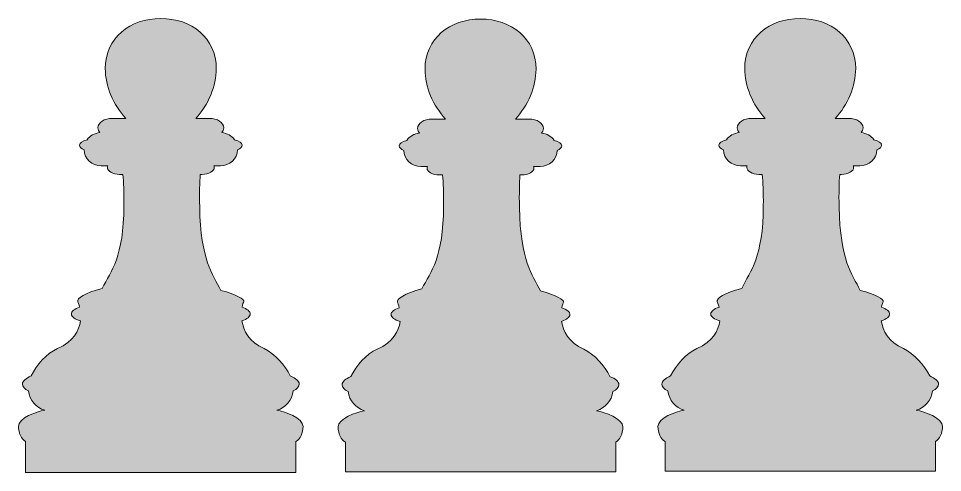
# Model space of a CAD drawing. Header units: inches. Extents: x 492 to 1331, y -1203 to -612.
# Drawn here: x 1172 to 1289.8, y -1054.1 to -996.3 of the extents above; entities that cross this region are included whole.
import ezdxf

# ---------------------------------------------------------------- set-up
doc = ezdxf.new("R2010")
doc.units = ezdxf.units.IN
doc.header["$MEASUREMENT"] = 0
doc.layers.add('Layer 1', color=7, linetype='Continuous')

msp = doc.modelspace()

# ---------------------------------------------------------------- hatches: boundary and pattern name
at = {"layer": 'Layer 1'}
h = msp.add_hatch(color=7, dxfattribs=at)
h.dxf.hatch_style = 2
edge = h.paths.add_edge_path()
edge.add_spline(control_points=[(1208.25, -1048.26), (1208.25, -1047.22), (1205.93, -1046.35), (1204.91, -1046.21), (1206, -1045.87), (1206.83, -1044.91), (1206.99, -1043.75), (1207.46, -1043.5), (1207.75, -1043.2), (1207.75, -1042.88), (1207.75, -1042.48), (1207.32, -1042.12), (1206.62, -1041.84), (1205.97, -1040.46), (1204.62, -1039.02), (1203.28, -1038.36), (1201.33, -1037.48), (1200.63, -1036.05), (1200.45, -1034.8), (1201.1, -1034.59), (1201.51, -1034.28), (1201.51, -1033.94), (1201.51, -1033.61), (1201.11, -1033.3), (1200.47, -1033.09), (1200.54, -1032.71), (1200.63, -1032.45), (1200.68, -1032.38), (1200.84, -1032.1), (1199.77, -1031.47), (1197.75, -1030.93), (1196.73, -1028.8), (1195.19, -1027.21), (1195.06, -1020.28), (1195.03, -1018.53), (1195.06, -1017.18), (1195.14, -1016.15), (1195.14, -1016.15), (1195.36, -1016.15), (1195.36, -1016.15), (1196.22, -1016.15), (1196.92, -1015.76), (1196.92, -1015.27), (1196.92, -1015.2), (1196.9, -1015.13), (1196.87, -1015.06), (1196.87, -1015.06), (1197.7, -1015.06), (1197.7, -1015.06), (1198.89, -1015.06), (1199.85, -1014.15), (1199.89, -1013.02), (1200.26, -1012.87), (1200.48, -1012.67), (1200.48, -1012.45), (1200.48, -1012.16), (1200.09, -1011.9), (1199.51, -1011.74), (1199.14, -1011.24), (1198.55, -1010.89), (1197.87, -1010.84), (1198.03, -1010.66), (1198.12, -1010.46), (1198.12, -1010.23), (1198.12, -1009.56), (1197.3, -1009.02), (1196.29, -1009.02), (1196.29, -1009.02), (1194.56, -1009.02), (1194.56, -1009.02), (1196.16, -1007.33), (1197.18, -1004.9), (1197.18, -1002.68), (1197.18, -998.77), (1194.01, -996.29), (1190.1, -996.29), (1186.19, -996.29), (1183.02, -998.77), (1183.02, -1002.68), (1183.02, -1004.9), (1184.05, -1007.33), (1185.65, -1009.02), (1185.65, -1009.02), (1183.91, -1009.02), (1183.91, -1009.02), (1182.9, -1009.02), (1182.08, -1009.56), (1182.08, -1010.23), (1182.08, -1010.46), (1182.18, -1010.66), (1182.33, -1010.84), (1181.66, -1010.89), (1181.06, -1011.24), (1180.7, -1011.74), (1180.11, -1011.9), (1179.73, -1012.16), (1179.73, -1012.45), (1179.73, -1012.67), (1179.95, -1012.87), (1180.31, -1013.02), (1180.35, -1014.15), (1181.31, -1015.06), (1182.5, -1015.06), (1182.5, -1015.06), (1183.34, -1015.06), (1183.34, -1015.06), (1183.3, -1015.13), (1183.29, -1015.2), (1183.29, -1015.27), (1183.29, -1015.76), (1183.98, -1016.15), (1184.84, -1016.15), (1184.84, -1016.15), (1185.27, -1016.15), (1185.27, -1016.15), (1185.36, -1017.15), (1185.41, -1018.45), (1185.4, -1020.12), (1185.37, -1026.77), (1183.77, -1028.41), (1182.64, -1030.68), (1180.44, -1031.24), (1179.33, -1031.98), (1179.53, -1032.38), (1179.56, -1032.45), (1179.66, -1032.71), (1179.75, -1033.09), (1179.1, -1033.3), (1178.7, -1033.6), (1178.7, -1033.94), (1178.7, -1034.3), (1179.14, -1034.62), (1179.84, -1034.83), (1179.69, -1036.05), (1179, -1037.45), (1176.93, -1038.36), (1175.58, -1038.95), (1174.22, -1040.44), (1173.58, -1041.84), (1172.88, -1042.12), (1172.46, -1042.48), (1172.46, -1042.88), (1172.46, -1043.2), (1172.74, -1043.5), (1173.22, -1043.75), (1173.38, -1044.91), (1174.2, -1045.87), (1175.3, -1046.21), (1174.27, -1046.35), (1171.95, -1047.22), (1171.95, -1048.26), (1171.95, -1049.14), (1172.33, -1049.89), (1172.86, -1050.2), (1172.86, -1050.2), (1172.86, -1054.14), (1172.86, -1054.14), (1172.86, -1054.14), (1207.34, -1054.14), (1207.34, -1054.14), (1207.34, -1054.14), (1207.34, -1050.2), (1207.34, -1050.2), (1207.88, -1049.89), (1208.25, -1049.14), (1208.25, -1048.26)], knot_values=[0, 0, 0, 0, 1, 1, 1, 2, 2, 2, 3, 3, 3, 4, 4, 4, 5, 5, 5, 6, 6, 6, 7, 7, 7, 8, 8, 8, 9, 9, 9, 10, 10, 10, 11, 11, 11, 12, 12, 12, 13, 13, 13, 14, 14, 14, 15, 15, 15, 16, 16, 16, 17, 17, 17, 18, 18, 18, 19, 19, 19, 20, 20, 20, 21, 21, 21, 22, 22, 22, 23, 23, 23, 24, 24, 24, 25, 25, 25, 26, 26, 26, 27, 27, 27, 28, 28, 28, 29, 29, 29, 30, 30, 30, 31, 31, 31, 32, 32, 32, 33, 33, 33, 34, 34, 34, 35, 35, 35, 36, 36, 36, 37, 37, 37, 38, 38, 38, 39, 39, 39, 40, 40, 40, 41, 41, 41, 42, 42, 42, 43, 43, 43, 44, 44, 44, 45, 45, 45, 46, 46, 46, 47, 47, 47, 48, 48, 48, 49, 49, 49, 50, 50, 50, 51, 51, 51, 52, 52, 52, 53, 53, 53, 54, 54, 54, 55, 55, 55, 55], degree=3, periodic=1)
h = msp.add_hatch(color=7, dxfattribs=at)
h.dxf.hatch_style = 2
edge = h.paths.add_edge_path()
edge.add_spline(control_points=[(1249.03, -1048.34), (1249.03, -1047.29), (1246.71, -1046.43), (1245.68, -1046.28), (1246.78, -1045.94), (1247.6, -1044.99), (1247.76, -1043.83), (1248.24, -1043.57), (1248.52, -1043.28), (1248.52, -1042.95), (1248.52, -1042.56), (1248.09, -1042.19), (1247.39, -1041.91), (1246.75, -1040.54), (1245.4, -1039.09), (1244.05, -1038.43), (1242.1, -1037.56), (1241.41, -1036.12), (1241.22, -1034.88), (1241.87, -1034.66), (1242.28, -1034.36), (1242.28, -1034.02), (1242.28, -1033.68), (1241.88, -1033.38), (1241.25, -1033.17), (1241.32, -1032.78), (1241.41, -1032.52), (1241.45, -1032.45), (1241.62, -1032.17), (1240.54, -1031.55), (1238.53, -1031), (1237.5, -1028.88), (1235.97, -1027.29), (1235.84, -1020.36), (1235.81, -1018.61), (1235.84, -1017.26), (1235.91, -1016.23), (1235.91, -1016.23), (1236.14, -1016.23), (1236.14, -1016.23), (1237, -1016.23), (1237.69, -1015.83), (1237.69, -1015.35), (1237.69, -1015.28), (1237.67, -1015.2), (1237.64, -1015.14), (1237.64, -1015.14), (1238.48, -1015.14), (1238.48, -1015.14), (1239.66, -1015.14), (1240.63, -1014.23), (1240.67, -1013.1), (1241.03, -1012.94), (1241.25, -1012.74), (1241.25, -1012.52), (1241.25, -1012.23), (1240.87, -1011.98), (1240.28, -1011.82), (1239.91, -1011.31), (1239.32, -1010.97), (1238.65, -1010.92), (1238.8, -1010.74), (1238.9, -1010.53), (1238.9, -1010.31), (1238.9, -1009.64), (1238.08, -1009.1), (1237.07, -1009.1), (1237.07, -1009.1), (1235.33, -1009.1), (1235.33, -1009.1), (1236.93, -1007.41), (1237.96, -1004.98), (1237.96, -1002.75), (1237.96, -998.84), (1234.79, -996.37), (1230.88, -996.37), (1226.97, -996.37), (1223.8, -998.84), (1223.8, -1002.75), (1223.8, -1004.98), (1224.82, -1007.41), (1226.42, -1009.1), (1226.42, -1009.1), (1224.69, -1009.1), (1224.69, -1009.1), (1223.68, -1009.1), (1222.86, -1009.64), (1222.86, -1010.31), (1222.86, -1010.53), (1222.95, -1010.74), (1223.11, -1010.92), (1222.43, -1010.97), (1221.84, -1011.31), (1221.47, -1011.82), (1220.89, -1011.98), (1220.5, -1012.23), (1220.5, -1012.52), (1220.5, -1012.74), (1220.72, -1012.94), (1221.09, -1013.1), (1221.13, -1014.23), (1222.09, -1015.14), (1223.27, -1015.14), (1223.27, -1015.14), (1224.11, -1015.14), (1224.11, -1015.14), (1224.08, -1015.2), (1224.06, -1015.28), (1224.06, -1015.35), (1224.06, -1015.83), (1224.76, -1016.23), (1225.62, -1016.23), (1225.62, -1016.23), (1226.04, -1016.23), (1226.04, -1016.23), (1226.13, -1017.23), (1226.18, -1018.52), (1226.17, -1020.19), (1226.14, -1026.84), (1224.54, -1028.49), (1223.41, -1030.75), (1221.21, -1031.32), (1220.11, -1032.06), (1220.3, -1032.45), (1220.33, -1032.52), (1220.44, -1032.78), (1220.52, -1033.16), (1219.88, -1033.37), (1219.47, -1033.68), (1219.47, -1034.02), (1219.47, -1034.37), (1219.92, -1034.69), (1220.61, -1034.9), (1220.46, -1036.13), (1219.77, -1037.53), (1217.7, -1038.43), (1216.35, -1039.03), (1215, -1040.51), (1214.35, -1041.92), (1213.66, -1042.2), (1213.23, -1042.56), (1213.23, -1042.95), (1213.23, -1043.28), (1213.52, -1043.57), (1213.99, -1043.83), (1214.15, -1044.99), (1214.97, -1045.94), (1216.07, -1046.28), (1215.05, -1046.43), (1212.72, -1047.29), (1212.72, -1048.34), (1212.72, -1049.22), (1213.1, -1049.97), (1213.64, -1050.27), (1213.64, -1050.27), (1213.64, -1054.07), (1213.64, -1054.07), (1213.64, -1054.07), (1248.12, -1054.07), (1248.12, -1054.07), (1248.12, -1054.07), (1248.12, -1050.27), (1248.12, -1050.27), (1248.65, -1049.97), (1249.03, -1049.22), (1249.03, -1048.34)], knot_values=[0, 0, 0, 0, 1, 1, 1, 2, 2, 2, 3, 3, 3, 4, 4, 4, 5, 5, 5, 6, 6, 6, 7, 7, 7, 8, 8, 8, 9, 9, 9, 10, 10, 10, 11, 11, 11, 12, 12, 12, 13, 13, 13, 14, 14, 14, 15, 15, 15, 16, 16, 16, 17, 17, 17, 18, 18, 18, 19, 19, 19, 20, 20, 20, 21, 21, 21, 22, 22, 22, 23, 23, 23, 24, 24, 24, 25, 25, 25, 26, 26, 26, 27, 27, 27, 28, 28, 28, 29, 29, 29, 30, 30, 30, 31, 31, 31, 32, 32, 32, 33, 33, 33, 34, 34, 34, 35, 35, 35, 36, 36, 36, 37, 37, 37, 38, 38, 38, 39, 39, 39, 40, 40, 40, 41, 41, 41, 42, 42, 42, 43, 43, 43, 44, 44, 44, 45, 45, 45, 46, 46, 46, 47, 47, 47, 48, 48, 48, 49, 49, 49, 50, 50, 50, 51, 51, 51, 52, 52, 52, 53, 53, 53, 54, 54, 54, 55, 55, 55, 55], degree=3, periodic=1)
h = msp.add_hatch(color=7, dxfattribs=at)
h.dxf.hatch_style = 2
edge = h.paths.add_edge_path()
edge.add_spline(control_points=[(1289.8, -1048.26), (1289.8, -1047.22), (1287.48, -1046.35), (1286.46, -1046.21), (1287.55, -1045.87), (1288.38, -1044.91), (1288.54, -1043.75), (1289.01, -1043.5), (1289.3, -1043.2), (1289.3, -1042.88), (1289.3, -1042.48), (1288.87, -1042.12), (1288.17, -1041.84), (1287.52, -1040.46), (1286.17, -1039.02), (1284.83, -1038.36), (1282.88, -1037.48), (1282.18, -1036.05), (1282, -1034.8), (1282.65, -1034.59), (1283.06, -1034.28), (1283.06, -1033.94), (1283.06, -1033.61), (1282.66, -1033.3), (1282.02, -1033.09), (1282.09, -1032.71), (1282.18, -1032.45), (1282.23, -1032.38), (1282.39, -1032.1), (1281.32, -1031.47), (1279.3, -1030.93), (1278.28, -1028.8), (1276.74, -1027.21), (1276.61, -1020.28), (1276.58, -1018.53), (1276.61, -1017.18), (1276.69, -1016.15), (1276.69, -1016.15), (1276.91, -1016.15), (1276.91, -1016.15), (1277.77, -1016.15), (1278.47, -1015.76), (1278.47, -1015.27), (1278.47, -1015.2), (1278.45, -1015.13), (1278.42, -1015.06), (1278.42, -1015.06), (1279.25, -1015.06), (1279.25, -1015.06), (1280.44, -1015.06), (1281.4, -1014.15), (1281.44, -1013.02), (1281.81, -1012.87), (1282.03, -1012.67), (1282.03, -1012.45), (1282.03, -1012.16), (1281.64, -1011.9), (1281.06, -1011.74), (1280.69, -1011.24), (1280.1, -1010.89), (1279.42, -1010.84), (1279.58, -1010.66), (1279.67, -1010.46), (1279.67, -1010.23), (1279.67, -1009.56), (1278.85, -1009.02), (1277.84, -1009.02), (1277.84, -1009.02), (1276.11, -1009.02), (1276.11, -1009.02), (1277.71, -1007.33), (1278.73, -1004.9), (1278.73, -1002.68), (1278.73, -998.77), (1275.56, -996.29), (1271.65, -996.29), (1267.74, -996.29), (1264.57, -998.77), (1264.57, -1002.68), (1264.57, -1004.9), (1265.6, -1007.33), (1267.2, -1009.02), (1267.2, -1009.02), (1265.46, -1009.02), (1265.46, -1009.02), (1264.45, -1009.02), (1263.63, -1009.56), (1263.63, -1010.23), (1263.63, -1010.46), (1263.73, -1010.66), (1263.88, -1010.84), (1263.21, -1010.89), (1262.61, -1011.24), (1262.25, -1011.74), (1261.66, -1011.9), (1261.28, -1012.16), (1261.28, -1012.45), (1261.28, -1012.67), (1261.5, -1012.87), (1261.86, -1013.02), (1261.9, -1014.15), (1262.86, -1015.06), (1264.05, -1015.06), (1264.05, -1015.06), (1264.89, -1015.06), (1264.89, -1015.06), (1264.85, -1015.13), (1264.84, -1015.2), (1264.84, -1015.27), (1264.84, -1015.76), (1265.53, -1016.15), (1266.39, -1016.15), (1266.39, -1016.15), (1266.82, -1016.15), (1266.82, -1016.15), (1266.91, -1017.15), (1266.96, -1018.45), (1266.95, -1020.12), (1266.92, -1026.77), (1265.32, -1028.41), (1264.19, -1030.68), (1261.99, -1031.24), (1260.88, -1031.98), (1261.08, -1032.38), (1261.11, -1032.45), (1261.21, -1032.71), (1261.3, -1033.09), (1260.65, -1033.3), (1260.25, -1033.6), (1260.25, -1033.94), (1260.25, -1034.3), (1260.69, -1034.62), (1261.39, -1034.83), (1261.24, -1036.05), (1260.55, -1037.45), (1258.48, -1038.36), (1257.13, -1038.95), (1255.77, -1040.44), (1255.13, -1041.84), (1254.43, -1042.12), (1254.01, -1042.48), (1254.01, -1042.88), (1254.01, -1043.2), (1254.29, -1043.5), (1254.77, -1043.75), (1254.93, -1044.91), (1255.75, -1045.87), (1256.85, -1046.21), (1255.82, -1046.35), (1253.5, -1047.22), (1253.5, -1048.26), (1253.5, -1049.14), (1253.88, -1049.89), (1254.41, -1050.2), (1254.41, -1050.2), (1254.41, -1053.99), (1254.41, -1053.99), (1254.41, -1053.99), (1288.89, -1053.99), (1288.89, -1053.99), (1288.89, -1053.99), (1288.89, -1050.2), (1288.89, -1050.2), (1289.43, -1049.89), (1289.8, -1049.14), (1289.8, -1048.26)], knot_values=[0, 0, 0, 0, 1, 1, 1, 2, 2, 2, 3, 3, 3, 4, 4, 4, 5, 5, 5, 6, 6, 6, 7, 7, 7, 8, 8, 8, 9, 9, 9, 10, 10, 10, 11, 11, 11, 12, 12, 12, 13, 13, 13, 14, 14, 14, 15, 15, 15, 16, 16, 16, 17, 17, 17, 18, 18, 18, 19, 19, 19, 20, 20, 20, 21, 21, 21, 22, 22, 22, 23, 23, 23, 24, 24, 24, 25, 25, 25, 26, 26, 26, 27, 27, 27, 28, 28, 28, 29, 29, 29, 30, 30, 30, 31, 31, 31, 32, 32, 32, 33, 33, 33, 34, 34, 34, 35, 35, 35, 36, 36, 36, 37, 37, 37, 38, 38, 38, 39, 39, 39, 40, 40, 40, 41, 41, 41, 42, 42, 42, 43, 43, 43, 44, 44, 44, 45, 45, 45, 46, 46, 46, 47, 47, 47, 48, 48, 48, 49, 49, 49, 50, 50, 50, 51, 51, 51, 52, 52, 52, 53, 53, 53, 54, 54, 54, 55, 55, 55, 55], degree=3, periodic=1)

# ---------------------------------------------------------------- linework, layer by layer
at = {"layer": 'Layer 1', "lineweight": 0}
for points in [[(1208.25, -1048.26), (1208.25, -1047.22), (1205.93, -1046.35), (1204.91, -1046.21), (1206, -1045.87), (1206.83, -1044.91), (1206.99, -1043.75), (1207.46, -1043.5), (1207.75, -1043.2), (1207.75, -1042.88), (1207.75, -1042.48), (1207.32, -1042.12), (1206.62, -1041.84), (1205.97, -1040.46), (1204.62, -1039.02), (1203.28, -1038.36), (1201.33, -1037.48), (1200.63, -1036.05), (1200.45, -1034.8), (1201.1, -1034.59), (1201.51, -1034.28), (1201.51, -1033.94), (1201.51, -1033.61), (1201.11, -1033.3), (1200.47, -1033.09), (1200.54, -1032.71), (1200.63, -1032.45), (1200.68, -1032.38), (1200.84, -1032.1), (1199.77, -1031.47), (1197.75, -1030.93), (1196.73, -1028.8), (1195.19, -1027.21), (1195.06, -1020.28), (1195.03, -1018.53), (1195.06, -1017.18), (1195.14, -1016.15), (1195.14, -1016.15), (1195.36, -1016.15), (1195.36, -1016.15), (1196.22, -1016.15), (1196.92, -1015.76), (1196.92, -1015.27), (1196.92, -1015.2), (1196.9, -1015.13), (1196.87, -1015.06), (1196.87, -1015.06), (1197.7, -1015.06), (1197.7, -1015.06), (1198.89, -1015.06), (1199.85, -1014.15), (1199.89, -1013.02), (1200.26, -1012.87), (1200.48, -1012.67), (1200.48, -1012.45), (1200.48, -1012.16), (1200.09, -1011.9), (1199.51, -1011.74), (1199.14, -1011.24), (1198.55, -1010.89), (1197.87, -1010.84), (1198.03, -1010.66), (1198.12, -1010.46), (1198.12, -1010.23), (1198.12, -1009.56), (1197.3, -1009.02), (1196.29, -1009.02), (1196.29, -1009.02), (1194.56, -1009.02), (1194.56, -1009.02), (1196.16, -1007.33), (1197.18, -1004.9), (1197.18, -1002.68), (1197.18, -998.77), (1194.01, -996.29), (1190.1, -996.29), (1186.19, -996.29), (1183.02, -998.77), (1183.02, -1002.68), (1183.02, -1004.9), (1184.05, -1007.33), (1185.65, -1009.02), (1185.65, -1009.02), (1183.91, -1009.02), (1183.91, -1009.02), (1182.9, -1009.02), (1182.08, -1009.56), (1182.08, -1010.23), (1182.08, -1010.46), (1182.18, -1010.66), (1182.33, -1010.84), (1181.66, -1010.89), (1181.06, -1011.24), (1180.7, -1011.74), (1180.11, -1011.9), (1179.73, -1012.16), (1179.73, -1012.45), (1179.73, -1012.67), (1179.95, -1012.87), (1180.31, -1013.02), (1180.35, -1014.15), (1181.31, -1015.06), (1182.5, -1015.06), (1182.5, -1015.06), (1183.34, -1015.06), (1183.34, -1015.06), (1183.3, -1015.13), (1183.29, -1015.2), (1183.29, -1015.27), (1183.29, -1015.76), (1183.98, -1016.15), (1184.84, -1016.15), (1184.84, -1016.15), (1185.27, -1016.15), (1185.27, -1016.15), (1185.36, -1017.15), (1185.41, -1018.45), (1185.4, -1020.12), (1185.37, -1026.77), (1183.77, -1028.41), (1182.64, -1030.68), (1180.44, -1031.24), (1179.33, -1031.98), (1179.53, -1032.38), (1179.56, -1032.45), (1179.66, -1032.71), (1179.75, -1033.09), (1179.1, -1033.3), (1178.7, -1033.6), (1178.7, -1033.94), (1178.7, -1034.3), (1179.14, -1034.62), (1179.84, -1034.83), (1179.69, -1036.05), (1179, -1037.45), (1176.93, -1038.36), (1175.58, -1038.95), (1174.22, -1040.44), (1173.58, -1041.84), (1172.88, -1042.12), (1172.46, -1042.48), (1172.46, -1042.88), (1172.46, -1043.2), (1172.74, -1043.5), (1173.22, -1043.75), (1173.38, -1044.91), (1174.2, -1045.87), (1175.3, -1046.21), (1174.27, -1046.35), (1171.95, -1047.22), (1171.95, -1048.26), (1171.95, -1049.14), (1172.33, -1049.89), (1172.86, -1050.2), (1172.86, -1050.2), (1172.86, -1054.14), (1172.86, -1054.14), (1172.86, -1054.14), (1207.34, -1054.14), (1207.34, -1054.14), (1207.34, -1054.14), (1207.34, -1050.2), (1207.34, -1050.2), (1207.88, -1049.89), (1208.25, -1049.14), (1208.25, -1048.26)], [(1249.03, -1048.34), (1249.03, -1047.29), (1246.71, -1046.43), (1245.68, -1046.28), (1246.78, -1045.94), (1247.6, -1044.99), (1247.76, -1043.83), (1248.24, -1043.57), (1248.52, -1043.28), (1248.52, -1042.95), (1248.52, -1042.56), (1248.09, -1042.19), (1247.39, -1041.91), (1246.75, -1040.54), (1245.4, -1039.09), (1244.05, -1038.43), (1242.1, -1037.56), (1241.41, -1036.12), (1241.22, -1034.88), (1241.87, -1034.66), (1242.28, -1034.36), (1242.28, -1034.02), (1242.28, -1033.68), (1241.88, -1033.38), (1241.25, -1033.17), (1241.32, -1032.78), (1241.41, -1032.52), (1241.45, -1032.45), (1241.62, -1032.17), (1240.54, -1031.55), (1238.53, -1031), (1237.5, -1028.88), (1235.97, -1027.29), (1235.84, -1020.36), (1235.81, -1018.61), (1235.84, -1017.26), (1235.91, -1016.23), (1235.91, -1016.23), (1236.14, -1016.23), (1236.14, -1016.23), (1237, -1016.23), (1237.69, -1015.83), (1237.69, -1015.35), (1237.69, -1015.28), (1237.67, -1015.2), (1237.64, -1015.14), (1237.64, -1015.14), (1238.48, -1015.14), (1238.48, -1015.14), (1239.66, -1015.14), (1240.63, -1014.23), (1240.67, -1013.1), (1241.03, -1012.94), (1241.25, -1012.74), (1241.25, -1012.52), (1241.25, -1012.23), (1240.87, -1011.98), (1240.28, -1011.82), (1239.91, -1011.31), (1239.32, -1010.97), (1238.65, -1010.92), (1238.8, -1010.74), (1238.9, -1010.53), (1238.9, -1010.31), (1238.9, -1009.64), (1238.08, -1009.1), (1237.07, -1009.1), (1237.07, -1009.1), (1235.33, -1009.1), (1235.33, -1009.1), (1236.93, -1007.41), (1237.96, -1004.98), (1237.96, -1002.75), (1237.96, -998.84), (1234.79, -996.37), (1230.88, -996.37), (1226.97, -996.37), (1223.8, -998.84), (1223.8, -1002.75), (1223.8, -1004.98), (1224.82, -1007.41), (1226.42, -1009.1), (1226.42, -1009.1), (1224.69, -1009.1), (1224.69, -1009.1), (1223.68, -1009.1), (1222.86, -1009.64), (1222.86, -1010.31), (1222.86, -1010.53), (1222.95, -1010.74), (1223.11, -1010.92), (1222.43, -1010.97), (1221.84, -1011.31), (1221.47, -1011.82), (1220.89, -1011.98), (1220.5, -1012.23), (1220.5, -1012.52), (1220.5, -1012.74), (1220.72, -1012.94), (1221.09, -1013.1), (1221.13, -1014.23), (1222.09, -1015.14), (1223.27, -1015.14), (1223.27, -1015.14), (1224.11, -1015.14), (1224.11, -1015.14), (1224.08, -1015.2), (1224.06, -1015.28), (1224.06, -1015.35), (1224.06, -1015.83), (1224.76, -1016.23), (1225.62, -1016.23), (1225.62, -1016.23), (1226.04, -1016.23), (1226.04, -1016.23), (1226.13, -1017.23), (1226.18, -1018.52), (1226.17, -1020.19), (1226.14, -1026.84), (1224.54, -1028.49), (1223.41, -1030.75), (1221.21, -1031.32), (1220.11, -1032.06), (1220.3, -1032.45), (1220.33, -1032.52), (1220.44, -1032.78), (1220.52, -1033.16), (1219.88, -1033.37), (1219.47, -1033.68), (1219.47, -1034.02), (1219.47, -1034.37), (1219.92, -1034.69), (1220.61, -1034.9), (1220.46, -1036.13), (1219.77, -1037.53), (1217.7, -1038.43), (1216.35, -1039.03), (1215, -1040.51), (1214.35, -1041.92), (1213.66, -1042.2), (1213.23, -1042.56), (1213.23, -1042.95), (1213.23, -1043.28), (1213.52, -1043.57), (1213.99, -1043.83), (1214.15, -1044.99), (1214.97, -1045.94), (1216.07, -1046.28), (1215.05, -1046.43), (1212.72, -1047.29), (1212.72, -1048.34), (1212.72, -1049.22), (1213.1, -1049.97), (1213.64, -1050.27), (1213.64, -1050.27), (1213.64, -1054.07), (1213.64, -1054.07), (1213.64, -1054.07), (1248.12, -1054.07), (1248.12, -1054.07), (1248.12, -1054.07), (1248.12, -1050.27), (1248.12, -1050.27), (1248.65, -1049.97), (1249.03, -1049.22), (1249.03, -1048.34)], [(1289.8, -1048.26), (1289.8, -1047.22), (1287.48, -1046.35), (1286.46, -1046.21), (1287.55, -1045.87), (1288.38, -1044.91), (1288.54, -1043.75), (1289.01, -1043.5), (1289.3, -1043.2), (1289.3, -1042.88), (1289.3, -1042.48), (1288.87, -1042.12), (1288.17, -1041.84), (1287.52, -1040.46), (1286.17, -1039.02), (1284.83, -1038.36), (1282.88, -1037.48), (1282.18, -1036.05), (1282, -1034.8), (1282.65, -1034.59), (1283.06, -1034.28), (1283.06, -1033.94), (1283.06, -1033.61), (1282.66, -1033.3), (1282.02, -1033.09), (1282.09, -1032.71), (1282.18, -1032.45), (1282.23, -1032.38), (1282.39, -1032.1), (1281.32, -1031.47), (1279.3, -1030.93), (1278.28, -1028.8), (1276.74, -1027.21), (1276.61, -1020.28), (1276.58, -1018.53), (1276.61, -1017.18), (1276.69, -1016.15), (1276.69, -1016.15), (1276.91, -1016.15), (1276.91, -1016.15), (1277.77, -1016.15), (1278.47, -1015.76), (1278.47, -1015.27), (1278.47, -1015.2), (1278.45, -1015.13), (1278.42, -1015.06), (1278.42, -1015.06), (1279.25, -1015.06), (1279.25, -1015.06), (1280.44, -1015.06), (1281.4, -1014.15), (1281.44, -1013.02), (1281.81, -1012.87), (1282.03, -1012.67), (1282.03, -1012.45), (1282.03, -1012.16), (1281.64, -1011.9), (1281.06, -1011.74), (1280.69, -1011.24), (1280.1, -1010.89), (1279.42, -1010.84), (1279.58, -1010.66), (1279.67, -1010.46), (1279.67, -1010.23), (1279.67, -1009.56), (1278.85, -1009.02), (1277.84, -1009.02), (1277.84, -1009.02), (1276.11, -1009.02), (1276.11, -1009.02), (1277.71, -1007.33), (1278.73, -1004.9), (1278.73, -1002.68), (1278.73, -998.77), (1275.56, -996.29), (1271.65, -996.29), (1267.74, -996.29), (1264.57, -998.77), (1264.57, -1002.68), (1264.57, -1004.9), (1265.6, -1007.33), (1267.2, -1009.02), (1267.2, -1009.02), (1265.46, -1009.02), (1265.46, -1009.02), (1264.45, -1009.02), (1263.63, -1009.56), (1263.63, -1010.23), (1263.63, -1010.46), (1263.73, -1010.66), (1263.88, -1010.84), (1263.21, -1010.89), (1262.61, -1011.24), (1262.25, -1011.74), (1261.66, -1011.9), (1261.28, -1012.16), (1261.28, -1012.45), (1261.28, -1012.67), (1261.5, -1012.87), (1261.86, -1013.02), (1261.9, -1014.15), (1262.86, -1015.06), (1264.05, -1015.06), (1264.05, -1015.06), (1264.89, -1015.06), (1264.89, -1015.06), (1264.85, -1015.13), (1264.84, -1015.2), (1264.84, -1015.27), (1264.84, -1015.76), (1265.53, -1016.15), (1266.39, -1016.15), (1266.39, -1016.15), (1266.82, -1016.15), (1266.82, -1016.15), (1266.91, -1017.15), (1266.96, -1018.45), (1266.95, -1020.12), (1266.92, -1026.77), (1265.32, -1028.41), (1264.19, -1030.68), (1261.99, -1031.24), (1260.88, -1031.98), (1261.08, -1032.38), (1261.11, -1032.45), (1261.21, -1032.71), (1261.3, -1033.09), (1260.65, -1033.3), (1260.25, -1033.6), (1260.25, -1033.94), (1260.25, -1034.3), (1260.69, -1034.62), (1261.39, -1034.83), (1261.24, -1036.05), (1260.55, -1037.45), (1258.48, -1038.36), (1257.13, -1038.95), (1255.77, -1040.44), (1255.13, -1041.84), (1254.43, -1042.12), (1254.01, -1042.48), (1254.01, -1042.88), (1254.01, -1043.2), (1254.29, -1043.5), (1254.77, -1043.75), (1254.93, -1044.91), (1255.75, -1045.87), (1256.85, -1046.21), (1255.82, -1046.35), (1253.5, -1047.22), (1253.5, -1048.26), (1253.5, -1049.14), (1253.88, -1049.89), (1254.41, -1050.2), (1254.41, -1050.2), (1254.41, -1053.99), (1254.41, -1053.99), (1254.41, -1053.99), (1288.89, -1053.99), (1288.89, -1053.99), (1288.89, -1053.99), (1288.89, -1050.2), (1288.89, -1050.2), (1289.43, -1049.89), (1289.8, -1049.14), (1289.8, -1048.26)]]:
    msp.add_open_spline(points, degree=3, knots=[0, 0, 0, 0, 1, 1, 1, 2, 2, 2, 3, 3, 3, 4, 4, 4, 5, 5, 5, 6, 6, 6, 7, 7, 7, 8, 8, 8, 9, 9, 9, 10, 10, 10, 11, 11, 11, 12, 12, 12, 13, 13, 13, 14, 14, 14, 15, 15, 15, 16, 16, 16, 17, 17, 17, 18, 18, 18, 19, 19, 19, 20, 20, 20, 21, 21, 21, 22, 22, 22, 23, 23, 23, 24, 24, 24, 25, 25, 25, 26, 26, 26, 27, 27, 27, 28, 28, 28, 29, 29, 29, 30, 30, 30, 31, 31, 31, 32, 32, 32, 33, 33, 33, 34, 34, 34, 35, 35, 35, 36, 36, 36, 37, 37, 37, 38, 38, 38, 39, 39, 39, 40, 40, 40, 41, 41, 41, 42, 42, 42, 43, 43, 43, 44, 44, 44, 45, 45, 45, 46, 46, 46, 47, 47, 47, 48, 48, 48, 49, 49, 49, 50, 50, 50, 51, 51, 51, 52, 52, 52, 53, 53, 53, 54, 54, 54, 55, 55, 55, 55], dxfattribs=at)

doc.saveas('drawing.dxf')
